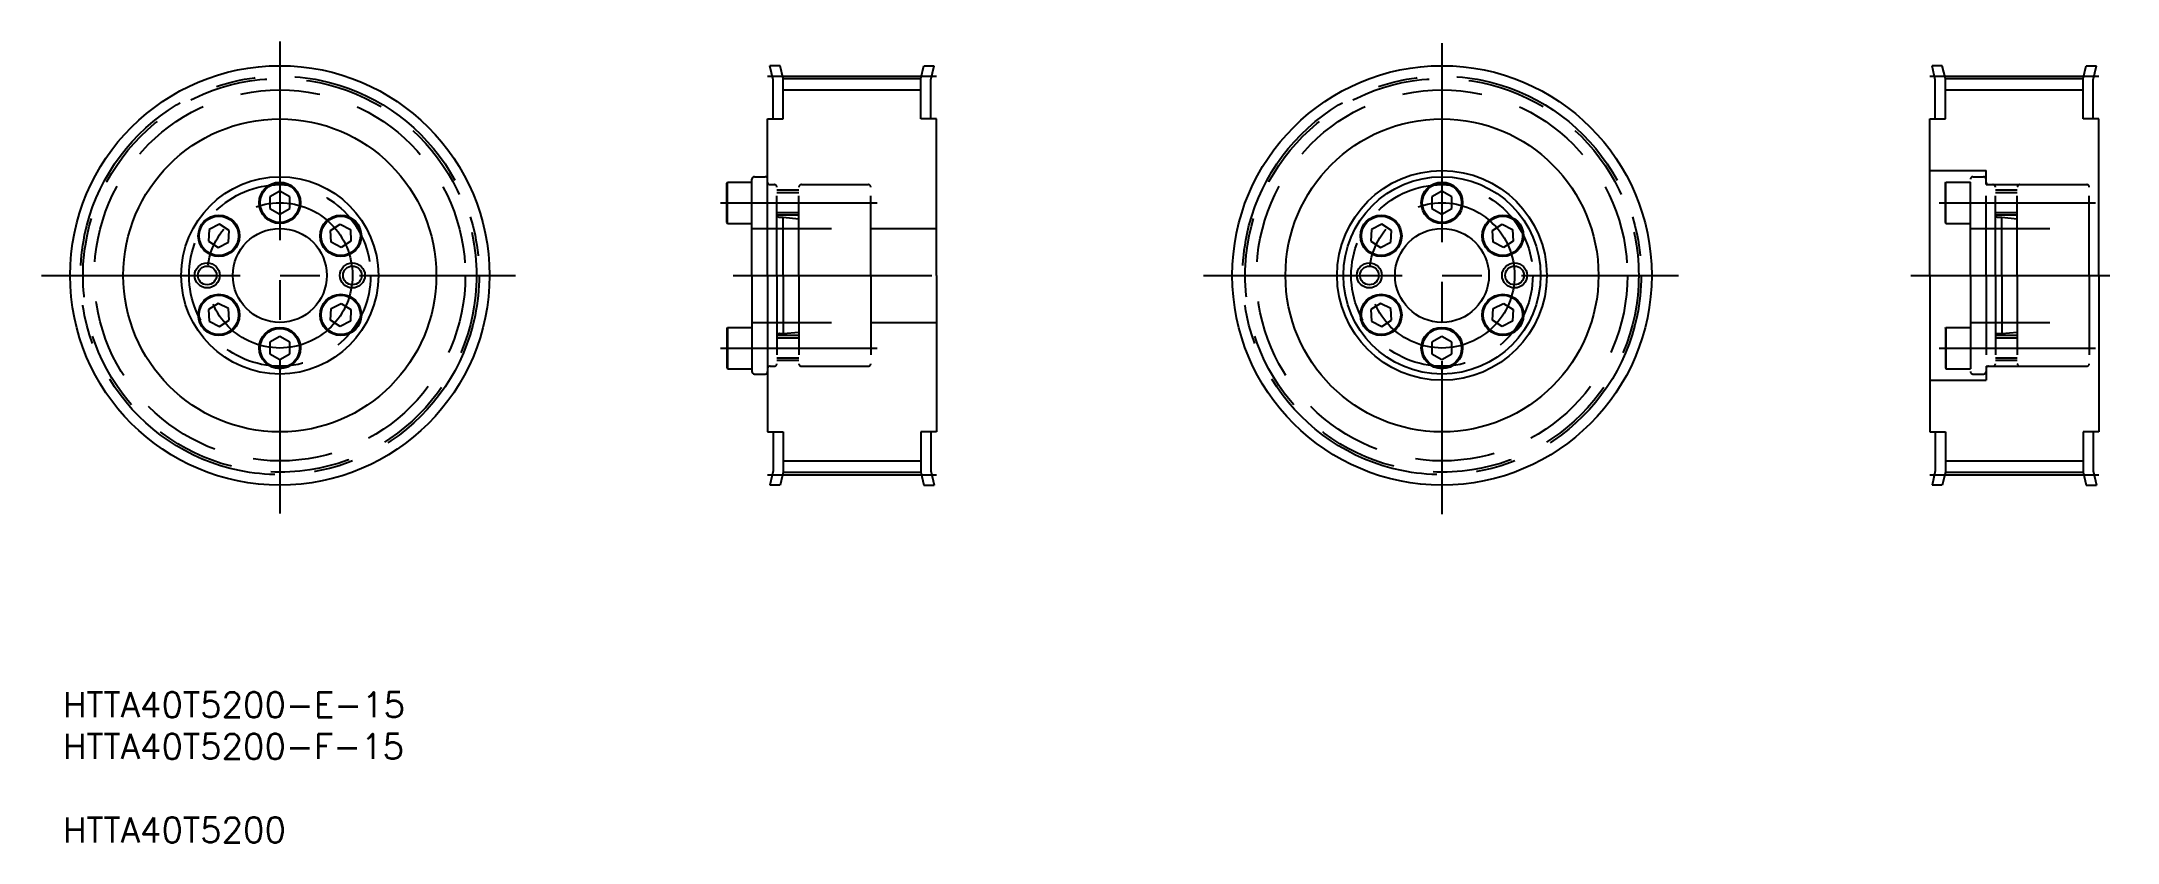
# Model space of a CAD drawing. Extents: x 12 to 343, y 12 to 139.
import ezdxf

# ---------------------------------------------------------------- set-up
doc = ezdxf.new("R2010")
doc.units = 0
doc.header["$PDMODE"] = 1
doc.linetypes.add('CENTER', pattern=[50.8, 31.75, -6.35, 6.35, -6.35])
doc.linetypes.add('DASHED', pattern=[19.05, 12.7, -6.35])
doc.layers.get('0').update_dxf_attribs({"linetype": 'CONTINUOUS'})
doc.layers.add('CENTER', color=1, linetype='CENTER')
doc.styles.add('MISUMI', font='txt.shx')

# ---------------------------------------------------------------- blocks, each defined once
blk = doc.blocks.new('*U6')
at = {"color": 7, "linetype": 'CONTINUOUS', "style": 'MISUMI'}
for s, p in [('HTTA40T5200-E-15', (15.05, 31.56)), ('HTTA40T5200-F-15', (15.05, 24.9)), ('HTTA40T5200', (15.05, 11.56))]:
    blk.add_text(s, height=4, dxfattribs=at).set_placement(p)

msp = doc.modelspace()

# ---------------------------------------------------------------- linework, layer by layer
at = {"color": 7, "linetype": 'CONTINUOUS'}
for p, q in [((128.54, 133.38), (128.01, 135.64)), ((129.65, 135.64), (128.01, 135.64)), ((128.54, 127.14), (128.54, 133.38)), ((130.14, 133.57), (129.65, 135.64)), ((130.14, 127.14), (130.14, 133.57)), ((130.14, 133.57), (152.14, 133.57)), ((152.14, 133.57), (152.63, 135.64)), ((152.14, 127.14), (152.14, 133.57)), ((152.63, 135.64), (154.27, 135.64)), ((153.74, 133.38), (154.27, 135.64)), ((153.74, 127.14), (153.74, 133.38)), ((314.19, 133.38), (313.66, 135.64)), ((315.3, 135.64), (313.66, 135.64)), ((314.19, 127.14), (314.19, 133.38)), ((315.79, 133.57), (315.3, 135.64)), ((315.79, 127.14), (315.79, 133.57)), ((315.79, 133.57), (337.79, 133.57)), ((337.79, 133.57), (338.27, 135.64)), ((337.79, 127.14), (337.79, 133.57)), ((338.27, 135.64), (339.92, 135.64)), ((339.39, 133.38), (339.92, 135.64)), ((339.39, 127.14), (339.39, 133.38)), ((127.64, 102.14), (127.64, 127.14)), ((127.64, 127.14), (130.14, 127.14)), ((154.64, 127.14), (152.14, 127.14)), ((154.64, 102.14), (154.64, 127.14)), ((313.29, 102.14), (313.29, 127.14)), ((313.29, 127.14), (315.79, 127.14)), ((340.29, 127.14), (337.79, 127.14)), ((340.29, 102.14), (340.29, 127.14)), ((121.14, 116.88), (121.23, 117.04)), ((121.14, 110.61), (121.14, 116.88)), ((121.23, 110.44), (121.23, 117.04)), ((121.23, 117.04), (125.14, 117.04)), ((125.14, 102.14), (125.14, 117.49)), ((125.14, 110.44), (125.14, 117.04)), ((125.54, 117.89), (127.24, 117.89)), ((127.64, 102.14), (127.64, 117.49)), ((49.73, 115.59), (48.13, 114.67)), ((48.13, 114.67), (48.13, 112.82)), ((48.13, 112.82), (49.73, 111.9)), ((51.33, 114.67), (49.73, 115.59)), ((49.73, 111.9), (51.33, 112.82)), ((50.53, 115.13), (50.53, 115.13)), ((50.93, 114.9), (50.93, 114.9)), ((51.33, 112.82), (51.33, 114.67)), ((125.14, 111.74), (125.14, 115.74)), ((235.38, 115.59), (233.78, 114.67)), ((233.78, 114.67), (233.78, 112.82)), ((233.78, 112.82), (235.38, 111.9)), ((236.98, 114.67), (235.38, 115.59)), ((235.38, 111.9), (236.98, 112.82)), ((236.18, 115.13), (236.18, 115.13)), ((236.58, 114.9), (236.58, 114.9)), ((236.98, 112.82), (236.98, 114.67)), ((38.45, 109.47), (38.35, 107.62)), ((40.1, 110.31), (38.45, 109.47)), ((41.65, 109.3), (40.1, 110.31)), ((57.81, 109.3), (59.36, 110.31)), ((59.36, 110.31), (61.01, 109.47)), ((61.01, 109.47), (61.1, 107.62)), ((121.14, 110.61), (121.23, 110.44)), ((121.23, 110.44), (125.14, 110.44)), ((224.1, 109.47), (224, 107.62)), ((225.75, 110.31), (224.1, 109.47)), ((227.29, 109.3), (225.75, 110.31)), ((243.46, 109.3), (245.01, 110.31)), ((245.01, 110.31), (246.66, 109.47)), ((246.66, 109.47), (246.75, 107.62)), ((38.35, 107.62), (39.9, 106.62)), ((39.9, 106.62), (41.55, 107.46)), ((41.55, 107.46), (41.65, 109.3)), ((57.91, 107.46), (57.81, 109.3)), ((59.55, 106.62), (57.91, 107.46)), ((61.1, 107.62), (59.55, 106.62)), ((224, 107.62), (225.55, 106.62)), ((225.55, 106.62), (227.2, 107.46)), ((227.2, 107.46), (227.29, 109.3)), ((243.56, 107.46), (243.46, 109.3)), ((245.2, 106.62), (243.56, 107.46)), ((246.75, 107.62), (245.2, 106.62)), ((125.14, 102.14), (125.14, 86.79)), ((127.64, 102.14), (127.64, 77.14)), ((154.64, 102.14), (154.64, 77.14)), ((313.29, 102.14), (313.29, 77.14)), ((340.29, 102.14), (340.29, 77.14)), ((39.9, 97.67), (38.35, 96.67)), ((38.35, 96.67), (38.45, 94.82)), ((41.55, 96.83), (39.9, 97.67)), ((41.65, 94.99), (41.55, 96.83)), ((57.81, 94.99), (57.91, 96.83)), ((57.91, 96.83), (59.55, 97.67)), ((59.55, 97.67), (61.1, 96.67)), ((61.1, 96.67), (61.01, 94.82)), ((225.55, 97.67), (224, 96.67)), ((224, 96.67), (224.1, 94.82)), ((227.2, 96.83), (225.55, 97.67)), ((227.29, 94.99), (227.2, 96.83)), ((243.46, 94.99), (243.56, 96.83)), ((243.56, 96.83), (245.2, 97.67)), ((245.2, 97.67), (246.75, 96.67)), ((246.75, 96.67), (246.66, 94.82)), ((38.45, 94.82), (40.1, 93.98)), ((40.1, 93.98), (41.65, 94.99)), ((59.36, 93.98), (57.81, 94.99)), ((61.01, 94.82), (59.36, 93.98)), ((121.14, 93.68), (121.23, 93.84)), ((121.14, 93.68), (121.14, 87.41)), ((121.23, 93.84), (125.14, 93.84)), ((121.23, 93.84), (121.23, 87.24)), ((125.14, 93.84), (125.14, 87.24)), ((224.1, 94.82), (225.75, 93.98)), ((225.75, 93.98), (227.29, 94.99)), ((245.01, 93.98), (243.46, 94.99)), ((246.66, 94.82), (245.01, 93.98)), ((49.73, 92.39), (48.13, 91.47)), ((48.13, 91.47), (48.13, 89.62)), ((48.13, 89.62), (49.73, 88.7)), ((51.33, 91.47), (49.73, 92.39)), ((49.73, 88.7), (51.33, 89.62)), ((51.33, 89.62), (51.33, 91.47)), ((125.14, 92.54), (125.14, 88.54)), ((235.38, 92.39), (233.78, 91.47)), ((233.78, 91.47), (233.78, 89.62)), ((233.78, 89.62), (235.38, 88.7)), ((236.98, 91.47), (235.38, 92.39)), ((235.38, 88.7), (236.98, 89.62)), ((236.98, 89.62), (236.98, 91.47)), ((121.14, 87.41), (121.23, 87.24)), ((121.23, 87.24), (125.14, 87.24)), ((125.54, 86.39), (127.24, 86.39)), ((127.64, 77.14), (130.14, 77.14)), ((128.54, 77.14), (128.54, 70.9)), ((130.14, 77.14), (130.14, 70.72)), ((152.14, 77.14), (152.14, 70.72)), ((154.64, 77.14), (152.14, 77.14)), ((153.74, 77.14), (153.74, 70.9)), ((313.29, 77.14), (315.79, 77.14)), ((314.19, 77.14), (314.19, 70.9)), ((315.79, 77.14), (315.79, 70.72)), ((337.79, 77.14), (337.79, 70.72)), ((340.29, 77.14), (337.79, 77.14)), ((339.39, 77.14), (339.39, 70.9)), ((128.54, 70.9), (128.01, 68.64)), ((130.14, 70.72), (129.65, 68.64)), ((130.14, 70.72), (152.14, 70.72)), ((152.14, 70.72), (152.63, 68.64)), ((153.74, 70.9), (154.27, 68.64)), ((314.19, 70.9), (313.66, 68.64)), ((315.79, 70.72), (315.3, 68.64)), ((315.79, 70.72), (337.79, 70.72)), ((337.79, 70.72), (338.27, 68.64)), ((339.39, 70.9), (339.92, 68.64)), ((129.65, 68.64), (128.01, 68.64)), ((152.63, 68.64), (154.27, 68.64)), ((315.3, 68.64), (313.66, 68.64)), ((338.27, 68.64), (339.92, 68.64))]:
    msp.add_line(p, q, dxfattribs=at)
at = {"color": 3, "linetype": 'CONTINUOUS'}
for p, q in [((130.14, 131.77), (152.14, 131.77)), ((315.79, 131.77), (337.79, 131.77)), ((130.14, 72.52), (152.14, 72.52)), ((315.79, 72.52), (337.79, 72.52))]:
    msp.add_line(p, q, dxfattribs=at)
at = {"color": 3, "linetype": 'DASHED'}
for p, q in [((128.05, 116.64), (128.74, 116.64)), ((129.14, 102.14), (129.14, 116.24)), ((132.64, 102.14), (132.64, 116.24)), ((133.04, 116.64), (143.74, 116.64)), ((144.14, 102.14), (144.14, 116.24)), ((313.29, 118.89), (322.29, 118.89)), ((315.79, 116.88), (315.88, 117.04)), ((315.79, 110.61), (315.79, 116.88)), ((315.88, 110.44), (315.88, 117.04)), ((315.88, 117.04), (319.79, 117.04)), ((319.79, 102.14), (319.79, 117.49)), ((319.79, 110.44), (319.79, 117.04)), ((320.19, 117.89), (321.89, 117.89)), ((322.29, 116.64), (322.29, 118.89)), ((322.29, 102.14), (322.29, 117.49)), ((322.29, 116.64), (340.29, 116.64)), ((322.7, 116.64), (323.39, 116.64)), ((323.79, 102.14), (323.79, 116.24)), ((327.29, 102.14), (327.29, 116.24)), ((327.69, 116.64), (338.39, 116.64)), ((338.79, 102.14), (338.79, 116.24)), ((132.64, 115.74), (129.14, 115.74)), ((132.64, 115.34), (129.14, 115.34)), ((319.79, 111.74), (319.79, 115.74)), ((327.29, 115.74), (323.79, 115.74)), ((327.29, 115.34), (323.79, 115.34)), ((125.14, 109.64), (154.64, 109.64)), ((132.64, 112.14), (129.14, 112.14)), ((132.64, 111.74), (129.15, 111.74)), ((129.55, 111.44), (130.14, 111.44)), ((130.14, 111.44), (132.64, 111.19)), ((130.14, 102.14), (130.14, 111.44)), ((315.79, 110.61), (315.88, 110.44)), ((315.88, 110.44), (319.79, 110.44)), ((319.79, 109.64), (338.79, 109.64)), ((327.29, 112.14), (323.79, 112.14)), ((327.29, 111.74), (323.8, 111.74)), ((324.2, 111.44), (324.79, 111.44)), ((324.79, 111.44), (327.29, 111.19)), ((324.79, 102.14), (324.79, 111.44)), ((127.64, 102.14), (127.64, 86.79)), ((129.14, 102.14), (129.14, 88.04)), ((130.14, 102.14), (130.14, 92.84)), ((132.64, 102.14), (132.64, 88.04)), ((144.14, 102.14), (144.14, 88.04)), ((319.79, 102.14), (319.79, 86.79)), ((322.29, 102.14), (322.29, 86.79)), ((323.79, 102.14), (323.79, 88.04)), ((324.79, 102.14), (324.79, 92.84)), ((327.29, 102.14), (327.29, 88.04)), ((338.79, 102.14), (338.79, 88.04)), ((125.14, 94.64), (154.64, 94.64)), ((130.14, 92.84), (132.64, 93.09)), ((315.79, 93.68), (315.88, 93.84)), ((315.79, 93.68), (315.79, 87.41)), ((315.88, 93.84), (319.79, 93.84)), ((315.88, 93.84), (315.88, 87.24)), ((319.79, 94.64), (338.79, 94.64)), ((319.79, 93.84), (319.79, 87.24)), ((324.79, 92.84), (327.29, 93.09)), ((132.64, 92.14), (129.14, 92.14)), ((132.64, 92.54), (129.15, 92.54)), ((129.55, 92.84), (130.14, 92.84)), ((319.79, 92.54), (319.79, 88.54)), ((327.29, 92.14), (323.79, 92.14)), ((327.29, 92.54), (323.8, 92.54)), ((324.2, 92.84), (324.79, 92.84)), ((128.05, 87.64), (128.74, 87.64)), ((132.64, 88.94), (129.14, 88.94)), ((132.64, 88.54), (129.14, 88.54)), ((133.04, 87.64), (143.74, 87.64)), ((315.79, 87.41), (315.88, 87.24)), ((315.88, 87.24), (319.79, 87.24)), ((320.19, 86.39), (321.89, 86.39)), ((322.29, 87.64), (322.29, 85.39)), ((322.29, 87.64), (340.29, 87.64)), ((322.7, 87.64), (323.39, 87.64)), ((327.29, 88.94), (323.79, 88.94)), ((327.29, 88.54), (323.79, 88.54)), ((327.69, 87.64), (338.39, 87.64)), ((313.29, 85.39), (322.29, 85.39))]:
    msp.add_line(p, q, dxfattribs=at)
at = {"color": 7, "linetype": 'CONTINUOUS'}
for centre, radius in [((49.73, 102.14), 33.5), ((235.38, 102.14), 33.5), ((49.73, 102.14), 25), ((235.38, 102.14), 25), ((49.73, 102.14), 15.75), ((49.73, 113.74), 3.3), ((49.73, 113.74), 3.14), ((235.38, 102.14), 16.75), ((235.38, 102.14), 15.75), ((235.38, 113.74), 3.3), ((235.38, 113.74), 3.14), ((40, 108.46), 3.3), ((40, 108.46), 3.14), ((49.73, 102.14), 7.5), ((59.46, 108.46), 3.3), ((59.46, 108.46), 3.14), ((225.65, 108.46), 3.3), ((225.65, 108.46), 3.14), ((235.38, 102.14), 7.5), ((245.11, 108.46), 3.3), ((245.11, 108.46), 3.14), ((38.13, 102.14), 1.5), ((61.33, 102.14), 1.5), ((223.78, 102.14), 1.5), ((246.98, 102.14), 1.5), ((40, 95.83), 3.3), ((40, 95.83), 3.14), ((59.46, 95.83), 3.3), ((59.46, 95.83), 3.14), ((225.65, 95.83), 3.3), ((225.65, 95.83), 3.14), ((245.11, 95.83), 3.3), ((245.11, 95.83), 3.14), ((49.73, 90.54), 3.3), ((49.73, 90.54), 3.14), ((235.38, 90.54), 3.3), ((235.38, 90.54), 3.14)]:
    msp.add_circle(centre, radius, dxfattribs=at)
at = {"color": 3, "linetype": 'DASHED'}
for centre, radius in [((49.73, 102.14), 31.43), ((235.38, 102.14), 31.43), ((49.73, 102.14), 29.63), ((235.38, 102.14), 29.63), ((49.73, 102.14), 14.5), ((235.38, 102.14), 14.5)]:
    msp.add_circle(centre, radius, dxfattribs=at)
at = {"color": 3}
for centre in [(38.13, 102.14), (61.33, 102.14), (223.78, 102.14), (246.98, 102.14)]:
    msp.add_circle(centre, 2, dxfattribs=at)
at = {"color": 7, "linetype": 'CONTINUOUS'}
for centre, start, end in [((125.54, 117.49), 90, 180), ((127.24, 117.49), 0, 90), ((125.54, 86.79), 180, 270), ((127.24, 86.79), 270, 0)]:
    msp.add_arc(centre, 0.4, start, end, dxfattribs=at)
at = {"color": 3, "linetype": 'DASHED'}
for centre, radius, start, end in [((128.05, 117.05), 0.41, 180, 270), ((128.74, 116.24), 0.4, 0, 90), ((133.04, 116.24), 0.4, 90, 180), ((143.74, 116.24), 0.4, 0, 90), ((320.19, 117.49), 0.4, 90, 180), ((321.89, 117.49), 0.4, 0, 90), ((322.7, 117.05), 0.41, 180, 270), ((323.39, 116.24), 0.4, 0, 90), ((327.69, 116.24), 0.4, 90, 180), ((338.39, 116.24), 0.4, 0, 90), ((129.55, 111.85), 0.41, 180, 270), ((324.2, 111.85), 0.41, 180, 270), ((129.55, 92.43), 0.41, 90, 180), ((324.2, 92.43), 0.41, 90, 180), ((128.05, 87.23), 0.41, 90, 180), ((128.74, 88.04), 0.4, 270, 0), ((133.04, 88.04), 0.4, 180, 270), ((143.74, 88.04), 0.4, 270, 0), ((320.19, 86.79), 0.4, 180, 270), ((321.89, 86.79), 0.4, 270, 0), ((322.7, 87.23), 0.41, 90, 180), ((323.39, 88.04), 0.4, 270, 0), ((327.69, 88.04), 0.4, 180, 270), ((338.39, 88.04), 0.4, 270, 0)]:
    msp.add_arc(centre, radius, start, end, dxfattribs=at)
at = {"color": 7, "linetype": 'CONTINUOUS'}
for p in [(199.34, 126.85), (197.34, 124.35), (200.64, 121.65), (201.14, 121.65), (200.64, 113.05), (201.14, 113.05), (197.34, 110.35), (197.34, 106.6), (199.34, 107.85)]:
    msp.add_point(p, dxfattribs=at)
at = {"layer": 'CENTER', "color": 1, "linetype": 'CENTER'}
for p, q in [((49.73, 139.5), (49.73, 64.12)), ((235.38, 139.22), (235.38, 64)), ((127.64, 133.97), (154.64, 133.97)), ((313.29, 133.97), (340.29, 133.97)), ((120.14, 113.74), (145.14, 113.74)), ((314.79, 113.74), (339.79, 113.74)), ((11.66, 102.14), (87.39, 102.14)), ((122.14, 102.14), (157.64, 102.14)), ((197.29, 102.14), (273.16, 102.14)), ((310.29, 102.14), (343.29, 102.14)), ((120.14, 90.54), (145.14, 90.54)), ((314.79, 90.54), (339.79, 90.54)), ((127.64, 70.31), (154.64, 70.31)), ((313.29, 70.31), (340.29, 70.31))]:
    msp.add_line(p, q, dxfattribs=at)
for centre, radius in [((49.73, 102.14), 31.83), ((235.38, 102.14), 31.83), ((49.73, 102.14), 11.6), ((235.38, 102.14), 11.6)]:
    msp.add_circle(centre, radius, dxfattribs=at)

# ---------------------------------------------------------------- block references
at = {"color": 7, "linetype": 'CONTINUOUS'}
msp.add_blockref('*U6', (0, 0), dxfattribs=at)

doc.saveas('drawing.dxf')
